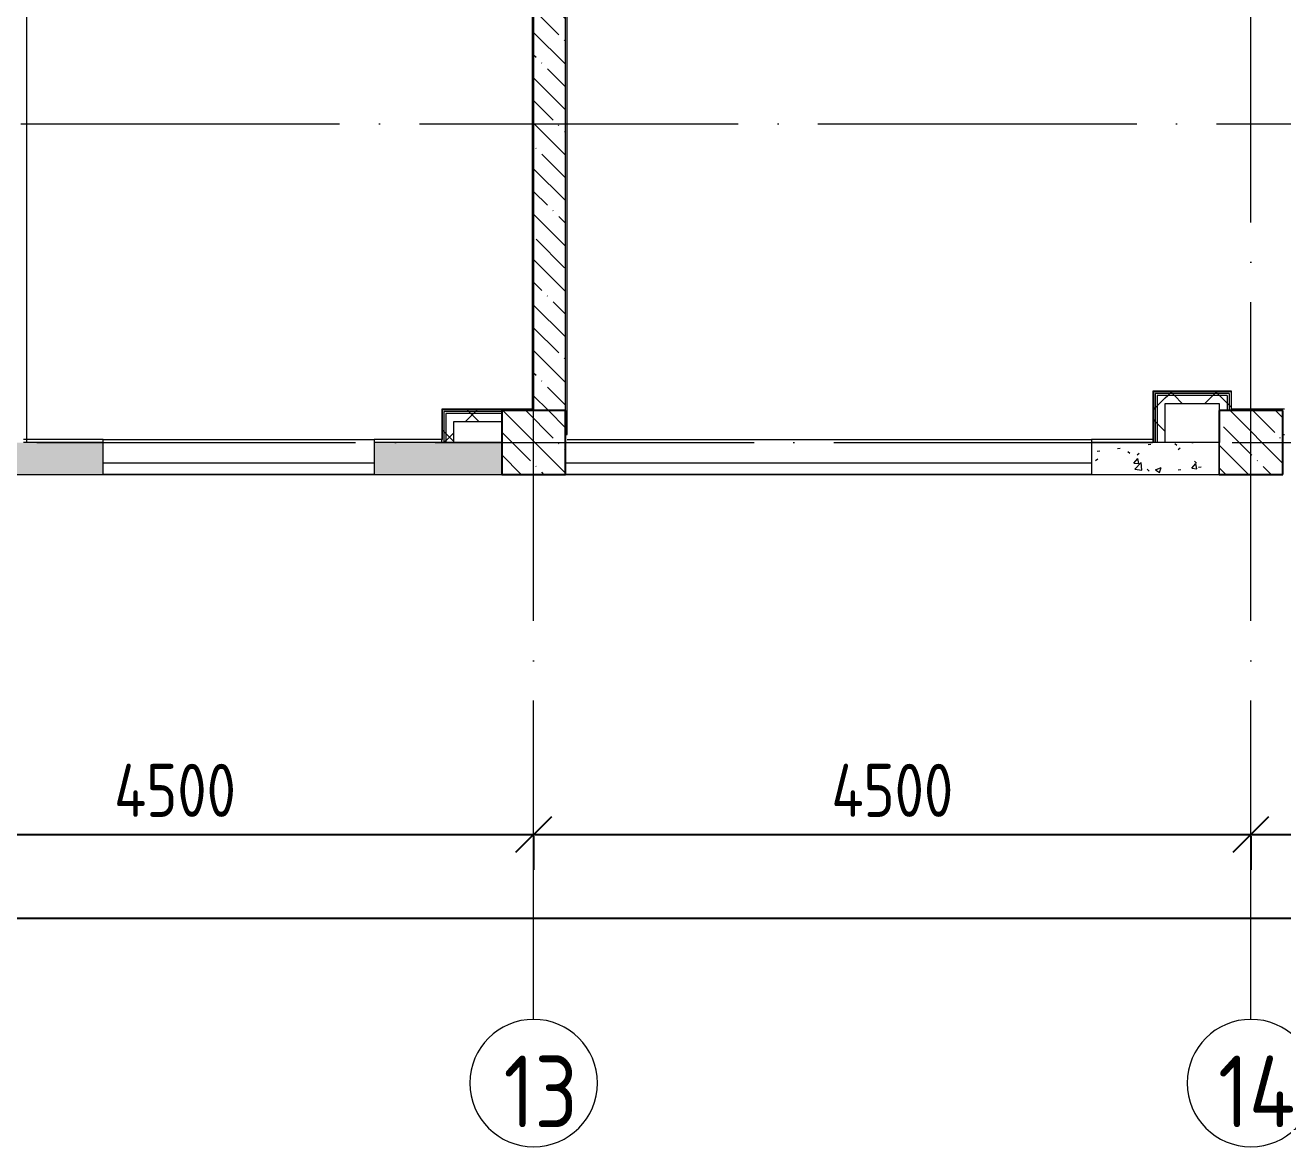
# Model space of a CAD drawing. Header units: millimetres. Extents: x -68946 to 288321, y -402657 to 324925.
# Drawn here: x 51360 to 59250, y 39106 to 46144 of the extents above; entities that cross this region are included whole.
import ezdxf

# ---------------------------------------------------------------- set-up
doc = ezdxf.new("R2010")
doc.units = ezdxf.units.MM
doc.linetypes.add('ADSK_Линия сетки', pattern=[2500, 2000, -250, 0, -250])
doc.layers.get('Defpoints').update_dxf_attribs({"color": 250})
for name, color, linetype, lineweight in [('A-____-____-DIMS', 250, 'Continuous', 9), ('A-GLAZ-____-MCUT', 250, 'Continuous', 9), ('A-GLAZ-____-OTLN', 250, 'Continuous', 5), ('A-WALL-____-MCUT', 250, 'Continuous', 13), ('A-WALL-____-PATT', 250, 'Continuous', 13), ('A-WALL-FNSH-MCUT', 250, 'Continuous', 13), ('I-WALL-____-OTLN', 250, 'Continuous', 9), ('S-COLS-____-MCUT', 250, 'Continuous', 25), ('S-COLS-____-OTLN', 250, 'Continuous', 9), ('S-GRID-____-IDEN', 250, 'Continuous', 9), ('S-GRID-____-OTLN', 250, 'Continuous', 9)]:
    doc.layers.add(name, color=color, linetype=linetype, lineweight=lineweight)
doc.styles.add('GOST Common', font='', dxfattribs={"width": 0.9, "height": 350})
doc.styles.get("Standard").update_dxf_attribs({"font": 'ГОСТ тип А.ttf'})
doc.styles.get('GOST Common').set_extended_font_data('GOST Common')
doc.dimstyles.new('А3', dxfattribs={"dimtxt": 333, "dimasz": 222, "dimexe": 222, "dimexo": 111, "dimgap": 111, "dimtad": 1, "dimtoh": 1, "dimdec": 0, "dimrnd": 0.0015, "dimzin": 0, "dimdsep": 46, "dimtxsty": 'Standard', "dimblk": 'OBLIQUE', "dimcen": 0, "dimclrd": 7, "dimclre": 7, "dimclrt": 7, "dimadec": 0, "dimazin": 0, "dimtfac": 1, "dimtdec": 0, "dimtofl": 0, "dimtmove": 0, "dimatfit": 3, "dimfxl": 1, "dimtolj": 1, "dimtzin": 0, "dimarcsym": 0})
pattern_1 = [(135, (0, 0), (-142.5612, -142.5612), []), (135, (142.56, 0), (-142.5612, -142.5612), [252.016, -50.403, 3.353, -47.05])]
pattern_2 = [(45, (0, 0), (-141.42136, 141.42136), []), (135, (0, 0), (-141.42136, -141.42136), [])]
pattern_3 = [(50, (0, 0), (364.3679, -31.8783), [38.1, -419.1]), (355, (0, 0), (-70.4859, 382.1133), [30.48, -335.28]), (100.451, (30.36, -2.66), (293.885, 350.2334), [32.38, -356.18]), (46.184, (0, 101.6), (542.1585, -84.0858), [57.15, -628.65]), (96.636, (45.2, 94.6), (474.805, 494.8554), [48.57, -534.27]), (351.184, (0, 101.6), (474.81, 494.85), [45.72, -502.92]), (21, (50.8, 76.2), (303.2285, -204.5305), [38.1, -419.1]), (326, (50.8, 76.2), (123.6039, 368.376), [30.48, -335.28]), (71.451, (76.07, 59.16), (426.8341, 163.8427), [32.38, -356.18]), (37.5, (0, 0), (6.17665, 169.11015), [16.764, -314.452, 16.764, -323.596, -336.55]), (37.5, (0, 0), (6.17665, 169.11015), [-671.576, 16.764, -319.786]), (7.5, (0, 0), (133.63888, 200.3615), [16.764, -177.292, 16.764, -306.832, -128.27]), (7.5, (0, 0), (133.63888, 200.3615), [-517.652, 16.764, -111.506]), (327.5, (-113.28, 0), (271.18182, -11.45836), [16.764, -110.236, 16.764, -379.476, -525.78]), (327.5, (-113.28, 0), (271.18182, -11.45836), [-523.24, 16.764, -509.016]), (317.5, (-164.08, 0), (296.2585, 50.85285), [16.764, -148.336, 16.764, -246.38, -373.38]), (317.5, (-164.08, 0), (296.2585, 50.85285), [-428.244, 16.764, -356.616])]

# ---------------------------------------------------------------- blocks, each defined once
blk = doc.blocks.new('Окно_СКБ_1Ст1 - 120_Окно_СКБ_1Ст_1700_ОК19Л-29018918-Кладочный план на отм_ 0_000_ Секция 1_')
at = {"layer": 'A-GLAZ-____-MCUT'}
for p, q in [((-850, -125), (850, -125)), ((-850, -195), (850, -195))]:
    blk.add_line(p, q, dxfattribs=at)
at = {"layer": 'A-GLAZ-____-OTLN'}
for p, q in [((850, -125), (-850, -125)), ((-850, -195), (850, -195))]:
    blk.add_line(p, q, dxfattribs=at)
blk = doc.blocks.new('Окно_СКБ_2Ст1 - Окно_СКБ_2Ст 3300_ОК1Л-35431506-Кладочный план на отм_ 0_000_ Секция 1_')
at = {"layer": 'A-GLAZ-____-MCUT'}
for p, q in [((-1650, -125), (1650, -125)), ((-1650, -195), (1650, -195))]:
    blk.add_line(p, q, dxfattribs=at)
at = {"layer": 'A-GLAZ-____-OTLN'}
for p, q in [((1650, -125), (-1650, -125)), ((-1650, -195), (1650, -195))]:
    blk.add_line(p, q, dxfattribs=at)
blk = doc.blocks.new('Ось сетки - Круг_Ø8 мм-39983606-Кладочный план на отм_ 0_000_ Секция 1_')
at = {"layer": 'S-GRID-____-IDEN'}
for start, end in [(360, 180), (180, 360)]:
    blk.add_arc((0, 0), 4, start, end, dxfattribs=at)
blk = doc.blocks.new('_Oblique')
at = {"color": 0, "linetype": 'ByBlock', "lineweight": -2}
blk.add_line((-0.5, -0.5), (0.5, 0.5), dxfattribs=at)
blk = doc.blocks.new('DIMBLOCK18-Кладочный план на отм_ 0_000_ Секция 1_')
at = {"layer": 'A-____-____-DIMS', "color": 7, "lineweight": -2, "transparency": 16777216}
for p, q in [((50050, 41065.3), (54550, 41065.3)), ((50050, 41054.3), (50050, 40843.3)), ((54550, 41054.3), (54550, 40843.3))]:
    blk.add_line(p, q, dxfattribs=at)
at = {"layer": 'Defpoints', "color": 0, "transparency": 16777216}
for p in [(50050, 41165.3), (54550, 41165.3), (54550, 41065.3)]:
    blk.add_point(p, dxfattribs=at)
at = {"layer": 'A-____-____-DIMS', "color": 7, "lineweight": -2, "transparency": 16777216, "xscale": 222, "yscale": 222, "zscale": 222, "rotation": 180}
blk.add_blockref('_Oblique', (50050, 41065.3), dxfattribs=at)
at = {"layer": 'A-____-____-DIMS', "color": 7, "lineweight": -2, "transparency": 16777216, "xscale": 222, "yscale": 222, "zscale": 222}
blk.add_blockref('_Oblique', (54550, 41065.3), dxfattribs=at)
at = {"layer": 'A-____-____-DIMS', "color": 7, "transparency": 16777216, "insert": (52300, 41342.8), "char_height": 333, "width": 2.567, "attachment_point": 5}
blk.add_mtext('\\A1;4500', dxfattribs=at)
blk = doc.blocks.new('DIMBLOCK19-Кладочный план на отм_ 0_000_ Секция 1_')
at = {"layer": 'A-____-____-DIMS', "color": 7, "lineweight": -2, "transparency": 16777216}
for p, q in [((54550, 41065.3), (59050, 41065.3)), ((54550, 41054.3), (54550, 40843.3)), ((59050, 41054.3), (59050, 40843.3))]:
    blk.add_line(p, q, dxfattribs=at)
at = {"layer": 'Defpoints', "color": 0, "transparency": 16777216}
for p in [(54550, 41165.3), (59050, 41165.3), (59050, 41065.3)]:
    blk.add_point(p, dxfattribs=at)
at = {"layer": 'A-____-____-DIMS', "color": 7, "lineweight": -2, "transparency": 16777216, "xscale": 222, "yscale": 222, "zscale": 222, "rotation": 180}
blk.add_blockref('_Oblique', (54550, 41065.3), dxfattribs=at)
at = {"layer": 'A-____-____-DIMS', "color": 7, "lineweight": -2, "transparency": 16777216, "xscale": 222, "yscale": 222, "zscale": 222}
blk.add_blockref('_Oblique', (59050, 41065.3), dxfattribs=at)
at = {"layer": 'A-____-____-DIMS', "color": 7, "transparency": 16777216, "insert": (56800, 41342.8), "char_height": 333, "width": 2.567, "attachment_point": 5}
blk.add_mtext('\\A1;4500', dxfattribs=at)
blk = doc.blocks.new('DIMBLOCK20-Кладочный план на отм_ 0_000_ Секция 1_')
at = {"layer": 'A-____-____-DIMS', "color": 7, "lineweight": -2, "transparency": 16777216}
for p, q in [((59050, 41065.3), (63550, 41065.3)), ((59050, 41054.3), (59050, 40843.3)), ((63550, 41054.3), (63550, 40843.3))]:
    blk.add_line(p, q, dxfattribs=at)
at = {"layer": 'Defpoints', "color": 0, "transparency": 16777216}
for p in [(59050, 41165.3), (63550, 41165.3), (63550, 41065.3)]:
    blk.add_point(p, dxfattribs=at)
at = {"layer": 'A-____-____-DIMS', "color": 7, "lineweight": -2, "transparency": 16777216, "xscale": 222, "yscale": 222, "zscale": 222, "rotation": 180}
blk.add_blockref('_Oblique', (59050, 41065.3), dxfattribs=at)
at = {"layer": 'A-____-____-DIMS', "color": 7, "lineweight": -2, "transparency": 16777216, "xscale": 222, "yscale": 222, "zscale": 222}
blk.add_blockref('_Oblique', (63550, 41065.3), dxfattribs=at)
at = {"layer": 'A-____-____-DIMS', "color": 7, "transparency": 16777216, "insert": (61300, 41342.8), "char_height": 333, "width": 2.567, "attachment_point": 5}
blk.add_mtext('\\A1;4500', dxfattribs=at)
blk = doc.blocks.new('DIMBLOCK22-Кладочный план на отм_ 0_000_ Секция 1_')
at = {"layer": 'A-____-____-DIMS', "color": 7, "lineweight": -2, "transparency": 16777216}
for p, q in [((0, 40539.8), (69150, 40539.8)), ((0, 40528.8), (0, 40317.8)), ((69150, 40528.8), (69150, 40317.8))]:
    blk.add_line(p, q, dxfattribs=at)
at = {"layer": 'Defpoints', "color": 0, "transparency": 16777216}
for p in [(0, 40639.8), (69150, 40639.8), (69150, 40539.8)]:
    blk.add_point(p, dxfattribs=at)
at = {"layer": 'A-____-____-DIMS', "color": 7, "lineweight": -2, "transparency": 16777216, "xscale": 222, "yscale": 222, "zscale": 222, "rotation": 180}
blk.add_blockref('_Oblique', (0, 40539.8), dxfattribs=at)
at = {"layer": 'A-____-____-DIMS', "color": 7, "lineweight": -2, "transparency": 16777216, "xscale": 222, "yscale": 222, "zscale": 222}
blk.add_blockref('_Oblique', (69150, 40539.8), dxfattribs=at)
at = {"layer": 'A-____-____-DIMS', "color": 7, "transparency": 16777216, "insert": (34575, 40817.3), "char_height": 333, "width": 2.919, "attachment_point": 5}
blk.add_mtext('\\A1;69150', dxfattribs=at)

msp = doc.modelspace()

# ---------------------------------------------------------------- hatches: boundary and pattern name
at = {"layer": 'A-WALL-____-PATT', "lineweight": 15}
h = msp.add_hatch(dxfattribs=at)
h.set_pattern_fill('FP_8', color=256, style=0, pattern_type=2)
h.set_pattern_definition(pattern_1)
h.paths.add_polyline_path([(54750, 43725), (54749.9781, 50775), (54550, 50775), (54550, 43725)])
h = msp.add_hatch(dxfattribs=at)
h.set_pattern_fill('FP_28', color=42, style=0, pattern_type=2)
h.set_pattern_definition(pattern_2)
h.paths.add_polyline_path([(58512.5423, 43525.0006), (58512.5423, 43820.0355), (58462.5423, 43820.0355), (58462.5423, 43525.0006)])
h = msp.add_hatch(dxfattribs=at)
h.set_pattern_fill('FP_28', color=42, style=0, pattern_type=2)
h.set_pattern_definition(pattern_2)
h.paths.add_polyline_path([(58849.9781, 43770.0355), (58849.9781, 43820.0355), (58512.5423, 43820.0355), (58512.5423, 43770.0355), (58580.8985, 43770.0355)])
h = msp.add_hatch(dxfattribs=at)
h.set_pattern_fill('FP_28', color=42, style=0, pattern_type=2)
h.set_pattern_definition(pattern_2)
h.paths.add_polyline_path([(58855.7794, 43725), (58899.9781, 43725), (58899.9781, 43820.0355), (58849.9781, 43820.0355), (58849.9781, 43725)])
h = msp.add_hatch(dxfattribs=at)
h.set_pattern_fill('FP_28', color=42, style=0, pattern_type=2)
h.set_pattern_definition(pattern_2)
h.paths.add_polyline_path([(54050, 43525.0006), (54050, 43707.0355), (54000, 43707.0355), (54000, 43525.0006)])
h = msp.add_hatch(dxfattribs=at)
h.set_pattern_fill('FP_28', color=42, style=0, pattern_type=2)
h.set_pattern_definition(pattern_2)
h.paths.add_polyline_path([(54349.9781, 43657.0355), (54349.9781, 43707.0355), (54050, 43707.0355), (54050, 43657.0355), (54182.8045, 43657.0355)])
h = msp.add_hatch(dxfattribs=at)
h.set_pattern_fill('FP_9', color=256, style=0, pattern_type=2)
h.set_pattern_definition(pattern_3)
h.paths.add_polyline_path([(54349.9781, 43325.0006), (54349.9781, 43525.0006), (53550, 43525.0006), (53550, 43325.0006)])
h.paths.add_polyline_path([(51708.8766, 43325.0006), (51850, 43325.0006), (51850, 43525.0006), (51150, 43525.0006), (51150, 43325.0006)])
h.paths.add_polyline_path([(49849.9781, 43325.0006), (49849.9781, 43525.0006), (49050, 43525.0006), (49050, 43325.0006)])
h.paths.add_polyline_path([(45349.9781, 43325.0006), (45349.9781, 43525.0006), (44550, 43525.0006), (44550, 43325.0006)])
h.paths.add_polyline_path([(40849.9781, 43325.0006), (40849.9781, 43525.0006), (40050, 43525.0006), (40050, 43325.0006)])
h.paths.add_polyline_path([(36750, 43325.0006), (36750, 43525.0006), (36349.9781, 43525.0006), (36349.9781, 43325.0006)])
h.paths.add_polyline_path([(35550, 43325.0006), (35949.9781, 43325.0006), (35949.9781, 43525.0006), (35550, 43525.0006), (35550, 43458.3234)])
h.paths.add_polyline_path([(33850, 43325.0006), (33850, 43525.0006), (33150, 43525.0006), (33150, 43325.0006)])
h.paths.add_polyline_path([(32250, 43325.0006), (32250, 43525.0006), (31449.9781, 43525.0006), (31449.9781, 43325.0006)])
h.paths.add_polyline_path([(26949.9781, 43325.0006), (27750, 43325.0006), (27750, 43525.0006), (26949.9781, 43525.0006), (26949.9781, 43458.3234)])
h.paths.add_polyline_path([(23250, 43325.0006), (23250, 43525.0006), (22449.9781, 43525.0006), (22449.9781, 43325.0006)])
h.paths.add_polyline_path([(18750, 43325.0006), (18750, 43525.0006), (17949.9781, 43525.0006), (17949.9781, 43325.0006)])
h.paths.add_polyline_path([(15850, 43325.0006), (15850, 43525.0006), (15150, 43525.0006), (15150, 43325.0006)])
h.paths.add_polyline_path([(14250, 43325.0006), (14250, 43525.0006), (13449.9781, 43525.0006), (13449.9781, 43325.0006)])
h.paths.add_polyline_path([(8949.9781, 43325.0006), (9750, 43325.0006), (9750, 43525.0006), (8949.9781, 43525.0006), (8949.9781, 43458.3234)])
h.paths.add_polyline_path([(5250, 43325.0006), (5250, 43525.0006), (4449.9781, 43525.0006), (4449.9781, 43325.0006)])
h.paths.add_polyline_path([(750.0209, 43325.0006), (750.0209, 43525.0006), (199.9781, 43525.0006), (199.9781, 43325.0006)])
h = msp.add_hatch(dxfattribs=at)
h.set_pattern_fill('FP_9', color=256, style=0, pattern_type=2)
h.set_pattern_definition(pattern_3)
h.paths.add_polyline_path([(62550, 43325.0006), (63349.9781, 43325.0006), (63349.9781, 43525.0006), (62550, 43525.0006), (62550, 43458.3234)])
h.paths.add_polyline_path([(58849.9781, 43325.0006), (58849.9781, 43525.0006), (58050, 43525.0006), (58050, 43325.0006)])
at = {"layer": 'I-WALL-____-OTLN'}
h = msp.add_hatch(dxfattribs=at)
h.set_pattern_fill('FP_28', color=30, style=0, pattern_type=2)
h.set_pattern_definition(pattern_2)
h.paths.add_polyline_path([(58437.5423, 43525.0006), (58450.0423, 43525.0006), (58450.0423, 43845.0355), (58437.5423, 43845.0355), (58437.5423, 43545.0006)])
h = msp.add_hatch(dxfattribs=at)
h.set_pattern_fill('FP_28', color=30, style=0, pattern_type=2)
h.set_pattern_definition(pattern_2)
h.paths.add_polyline_path([(58912.4781, 43832.5355), (58912.4781, 43845.0355), (58450.0423, 43845.0355), (58450.0423, 43832.5355), (58899.9781, 43832.5355)])
h = msp.add_hatch(dxfattribs=at)
h.set_pattern_fill('FP_28', color=30, style=0, pattern_type=2)
h.set_pattern_definition(pattern_2)
h.paths.add_polyline_path([(58450.0423, 43525.0006), (58462.5423, 43525.0006), (58462.5423, 43832.5355), (58450.0423, 43832.5355), (58450.0423, 43557.1348)])
h = msp.add_hatch(dxfattribs=at)
h.set_pattern_fill('FP_28', color=30, style=0, pattern_type=2)
h.set_pattern_definition(pattern_2)
h.paths.add_polyline_path([(58899.9781, 43820.0355), (58899.9781, 43832.5355), (58462.5423, 43832.5355), (58462.5423, 43820.0355), (58855.7794, 43820.0355)])
h = msp.add_hatch(dxfattribs=at)
h.set_pattern_fill('FP_28', color=30, style=0, pattern_type=2)
h.set_pattern_definition(pattern_2)
h.paths.add_polyline_path([(58899.9781, 43725), (58912.4781, 43725), (58912.4781, 43832.5355), (58899.9781, 43832.5355), (58899.9781, 43820.0355)])
h = msp.add_hatch(dxfattribs=at)
h.set_pattern_fill('FP_28', color=30, style=0, pattern_type=2)
h.set_pattern_definition(pattern_2)
h.paths.add_polyline_path([(58912.4781, 43725), (58924.9781, 43725), (58924.9781, 43845.0355), (58912.4781, 43845.0355), (58912.4781, 43741.2642)])
h = msp.add_hatch(dxfattribs=at)
h.set_pattern_fill('FP_28', color=30, style=0, pattern_type=2)
h.set_pattern_definition(pattern_2)
h.paths.add_polyline_path([(53975, 43525.0006), (53987.5, 43525.0006), (53987.5, 43732.0355), (53975, 43732.0355), (53975, 43545.0006)])
h = msp.add_hatch(dxfattribs=at)
h.set_pattern_fill('FP_28', color=30, style=0, pattern_type=2)
h.set_pattern_definition(pattern_2)
h.paths.add_polyline_path([(54000, 43719.5355), (54349.9781, 43719.5355), (54349.9781, 43732.0355), (53987.5, 43732.0355), (53987.5, 43719.5355)])
h = msp.add_hatch(dxfattribs=at)
h.set_pattern_fill('FP_28', color=30, style=0, pattern_type=2)
h.set_pattern_definition(pattern_2)
h.paths.add_polyline_path([(54000, 43525.0006), (54000, 43719.5355), (53987.5, 43719.5355), (53987.5, 43525.0006)])
h = msp.add_hatch(dxfattribs=at)
h.set_pattern_fill('FP_28', color=30, style=0, pattern_type=2)
h.set_pattern_definition(pattern_2)
h.paths.add_polyline_path([(54000, 43707.0355), (54349.9781, 43707.0355), (54349.9781, 43719.5355), (54000, 43719.5355)])
at = {"layer": 'S-COLS-____-OTLN', "lineweight": 5}
h = msp.add_hatch(dxfattribs=at)
h.set_pattern_fill('FP_8', color=256, style=0, pattern_type=2)
h.set_pattern_definition(pattern_1)
h.paths.add_polyline_path([(54349.9781, 43325), (54749.9781, 43325), (54749.9781, 43725), (54349.9781, 43725), (54349.9781, 43458.3234)])
h = msp.add_hatch(dxfattribs=at)
h.set_pattern_fill('FP_8', color=256, style=0, pattern_type=2)
h.set_pattern_definition(pattern_1)
h.paths.add_polyline_path([(58849.9781, 43325), (59249.9781, 43325), (59249.9781, 43725), (58849.9781, 43725), (58849.9781, 43458.3234)])

# ---------------------------------------------------------------- linework, layer by layer
at = {"layer": 'A-WALL-____-MCUT', "lineweight": 15}
for p, q in [((54550, 50775), (54550, 43725.0006)), ((54750, 43725), (54750, 50775)), ((58434.5423, 43848.0355), (58434.5423, 43525.0006)), ((58927.9781, 43848.0355), (58434.5423, 43848.0355)), ((58437.5423, 43845.0355), (58437.5423, 43525.0006)), ((58437.5423, 43845.0355), (58924.9781, 43845.0355)), ((58450.0423, 43832.5355), (58450.0423, 43525.0006)), ((58912.4781, 43832.5355), (58450.0423, 43832.5355)), ((58462.5423, 43820.0355), (58462.5423, 43525.0006)), ((58899.9781, 43820.0355), (58462.5423, 43820.0355)), ((58899.9781, 43820.0355), (58899.9781, 43725)), ((58912.4781, 43832.5355), (58912.4781, 43725)), ((58924.9781, 43845.0355), (58924.9781, 43725)), ((58927.9781, 43725), (58927.9781, 43848.0355)), ((53974.5423, 43735.0355), (53974.5423, 43545.0006)), ((54350, 43735.0355), (53974.5423, 43735.0355)), ((53977.5423, 43545.0006), (53977.5423, 43732.0355)), ((53977.5423, 43732.0355), (54350, 43732.0355)), ((53987.5, 43719.5355), (53987.5, 43525.0006)), ((54349.9781, 43719.5355), (53987.5, 43719.5355)), ((54350, 43732.0355), (54350, 43735.0355)), ((54550, 43725), (54750, 43725)), ((58512.5423, 43525.0006), (58512.5423, 43770.0355)), ((58512.5423, 43770.0355), (58849.9781, 43770.0355)), ((58849.9781, 43770.0355), (58849.9781, 43725)), ((58849.9781, 43725), (58899.9781, 43725)), ((58924.9781, 43725), (58927.9781, 43725)), ((54000, 43707.0355), (54000, 43525.0006)), ((54349.9781, 43707.0355), (54000, 43707.0355)), ((54050, 43525.0006), (54050, 43657.0355)), ((54050, 43657.0355), (54349.9781, 43657.0355)), ((54349.9781, 43657.0355), (54349.9781, 43707.0355)), ((51850, 43525.0006), (51350, 43525.0006)), ((51850, 43325.0006), (51850, 43525.0006)), ((53550, 43525.0006), (53550, 43325.0006)), ((54349.9781, 43525.0006), (53550, 43525.0006)), ((53974.5423, 43545.0006), (53977.5423, 43545.0006)), ((53975, 43525.0006), (53975, 43545.0006)), ((54349.9781, 43325.0006), (54349.9781, 43525.0006)), ((58050, 43525.0006), (58050, 43325.0006)), ((58849.9781, 43525.0006), (58050, 43525.0006)), ((58849.9781, 43325.0006), (58849.9781, 43525.0006)), ((51150, 43325.0006), (51850, 43325.0006)), ((53550, 43325.0006), (54349.9781, 43325.0006)), ((58050, 43325.0006), (58849.9781, 43325.0006))]:
    msp.add_line(p, q, dxfattribs=at)
at = {"layer": 'A-WALL-FNSH-MCUT', "lineweight": 15}
for p, q in [((51370, 43525.0006), (51370, 51155)), ((54760, 43575.0006), (54760, 51155)), ((54540, 50765), (54540, 43735.0006)), ((53975, 43732.0355), (53975, 43545.0006)), ((53977.5423, 43732.0355), (53975, 43732.0355)), ((54349.9781, 43707.0355), (54349.9781, 43732.0355)), ((54540, 43735.0006), (54350, 43735.0006)), ((54350, 43732.0355), (54350, 43725.0006)), ((54350, 43725.0006), (54550, 43725.0006)), ((54750, 43725), (54750, 43575.0006)), ((58899.9781, 43725), (58924.9781, 43725)), ((59259.9781, 43735), (58927.9781, 43735)), ((58927.9781, 43725), (59249.9781, 43725)), ((59249.9781, 43725), (59249.9781, 43575.0006)), ((54750, 43575.0006), (54760, 43575.0006)), ((59249.9781, 43575.0006), (59259.9781, 43575.0006)), ((51850, 43545.0006), (51350, 43545.0006)), ((51850, 43525.0006), (51850, 43545.0006)), ((53974.5423, 43545.0006), (53550, 43545.0006)), ((53550, 43545.0006), (53550, 43525.0006)), ((58434.5423, 43545.0006), (58050, 43545.0006)), ((58050, 43545.0006), (58050, 43525.0006))]:
    msp.add_line(p, q, dxfattribs=at)
at = {"layer": 'I-WALL-____-OTLN', "lineweight": 15}
for p, q in [((51850, 43545.0006), (53550, 43545.0006)), ((54760, 43545.0006), (58050, 43545.0006)), ((53550, 43325.0006), (51850, 43325.0006)), ((58050, 43325.0006), (54749.9781, 43325.0006))]:
    msp.add_line(p, q, dxfattribs=at)
at = {"layer": 'S-COLS-____-MCUT'}
for p, q in [((54749.9781, 43725), (54349.9781, 43725)), ((54349.9781, 43725), (54349.9781, 43325)), ((54749.9781, 43325), (54749.9781, 43725)), ((59249.9781, 43725), (58849.9781, 43725)), ((58849.9781, 43725), (58849.9781, 43525.0006)), ((59249.9781, 43325), (59249.9781, 43725)), ((54349.9781, 43325), (54749.9781, 43325)), ((58849.9781, 43325), (59249.9781, 43325))]:
    msp.add_line(p, q, dxfattribs=at)
at = {"layer": 'S-COLS-____-OTLN'}
msp.add_line((58849.9781, 43525.0006), (58849.9781, 43325), dxfattribs=at)
at = {"layer": 'S-GRID-____-OTLN', "linetype": 'ADSK_Линия сетки'}
for p, q in [((54550, 39906.0281), (54550, 61202.0051)), ((59050, 39906.0281), (59050, 61202.0051)), ((-3669.3683, 45525.0006), (72376.0288, 45525.0006)), ((-3569.5512, 43525.0006), (72376.0288, 43525.0006))]:
    msp.add_line(p, q, dxfattribs=at)

# ---------------------------------------------------------------- block references
at = {"layer": 'A-GLAZ-____-OTLN', "rotation": 180}
for name, p in [('Окно_СКБ_1Ст1 - 120_Окно_СКБ_1Ст_1700_ОК19Л-29018918-Кладочный план на отм_ 0_000_ Секция 1_', (52700, 43200.0006)), ('Окно_СКБ_2Ст1 - Окно_СКБ_2Ст 3300_ОК1Л-35431506-Кладочный план на отм_ 0_000_ Секция 1_', (56400, 43200.0006))]:
    msp.add_blockref(name, p, dxfattribs=at)
at = {"layer": 'S-GRID-____-IDEN', "xscale": 99.99999999999993, "yscale": 99.99999999999993, "zscale": 99.99999999999993}
for p in [(54550, 39506.0281), (59050, 39506.0281)]:
    msp.add_blockref('Ось сетки - Круг_Ø8 мм-39983606-Кладочный план на отм_ 0_000_ Секция 1_', p, dxfattribs=at)

# ---------------------------------------------------------------- texts
at = {"layer": 'S-GRID-____-IDEN', "color": 18, "true_color": 0x000000, "char_height": 450, "attachment_point": 1, "style": 'GOST Common'}
for s, insert, width in [('13', (54361.5193, 39678.5615), 454.556812), ('14', (58843.9693, 39678.5615), 497.847937)]:
    msp.add_mtext(s, dxfattribs=dict(at, insert=insert, width=width))

# ---------------------------------------------------------------- dimensions: what is measured, and where the dimension line sits
at = {"layer": 'A-____-____-DIMS'}
for base, p1, p2, picture, middle in [((54550, 41065.3451), (50050, 41165.33), (54550, 41165.33), 'DIMBLOCK18-Кладочный план на отм_ 0_000_ Секция 1_', (52300, 41342.8451)), ((59050, 41065.3451), (54550, 41165.33), (59050, 41165.33), 'DIMBLOCK19-Кладочный план на отм_ 0_000_ Секция 1_', (56800, 41342.8451)), ((63550, 41065.3451), (59050, 41165.33), (63550, 41165.33), 'DIMBLOCK20-Кладочный план на отм_ 0_000_ Секция 1_', (61300, 41342.8451)), ((69150, 40539.7783), (0, 40639.7632), (69150, 40639.7632), 'DIMBLOCK22-Кладочный план на отм_ 0_000_ Секция 1_', (34575, 40817.2783))]:
    dim = msp.add_linear_dim(base=base, p1=p1, p2=p2, dimstyle='А3', dxfattribs=at)
    dim.commit()
    dim.dimension.update_dxf_attribs({"geometry": picture, "text_midpoint": middle})

doc.saveas('drawing.dxf')
